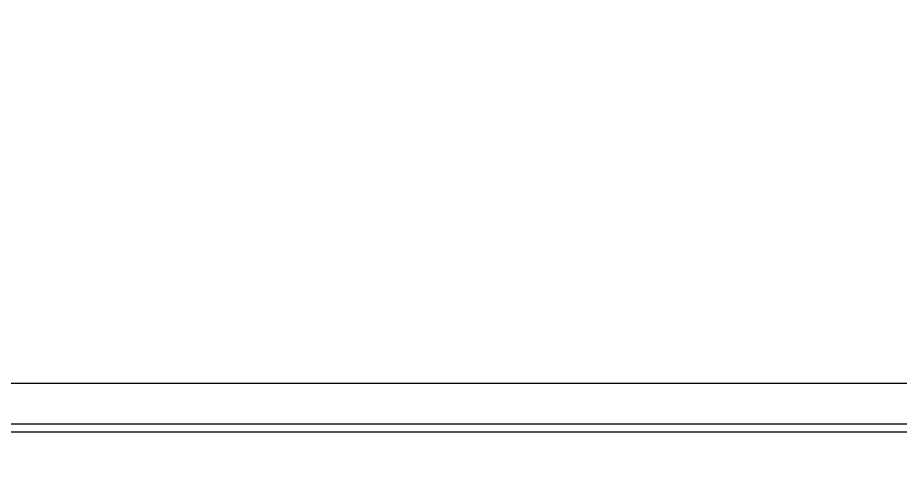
# Model space of a CAD drawing. Header units: inches. Extents: x 21 to 32698, y 13 to 3712.
# Drawn here: x 12105.3 to 12159.6, y 976.7 to 1004.6 of the extents above; entities that cross this region are included whole.
import ezdxf

# ---------------------------------------------------------------- set-up
doc = ezdxf.new("R2010")
doc.units = ezdxf.units.IN
doc.header["$MEASUREMENT"] = 0
doc.set_wipeout_variables(frame=1)
doc.linetypes.add('DOT', pattern=[6.35, 0, -6.35])
for name, color, linetype, lineweight in [('Z_MİM_-KM-BEAM-RAY', 8, 'DOT', 25), ('Z_MİM_-KM-GLAZ', 8, 'Continuous', 25), ('Z_MİM_-KM-WALL', 8, 'Continuous', 25), ('Z_MİM_-KM-WALL-PL', 8, 'Continuous', 25), ('Z_MİM_-KM-WALL-PLASTER', 8, 'Continuous', 25), ('Z_MİM_ALUMINIUM', 8, 'Continuous', 25)]:
    doc.layers.add(name, color=color, linetype=linetype, lineweight=lineweight)

# ---------------------------------------------------------------- blocks, each defined once
blk = doc.blocks.new('-KM_Kiriş İzi-1K')
at = {"layer": 'Z_MİM_-KM-BEAM-RAY'}
blk.add_line((2749.999, 0), (3475.001, 0), dxfattribs=at)
blk = doc.blocks.new('-KM-AL1 150_900')
blk.add_wipeout([(151.488, -34.02), (151.726, -15.48), (149.45, -15.45), (149.45, 7.15), (9.45, 7.15), (9.45, -15.45), (7.398, -15.45), (7.567, -34.061)])
at = {"layer": 'Z_MİM_ALUMINIUM', "elevation": 0.002}
blk.add_lwpolyline([(15.193, -18.45), (143.83, -18.45)], dxfattribs=at)

msp = doc.modelspace()

# ---------------------------------------------------------------- linework, layer by layer
at = {"layer": 'Z_MİM_-KM-WALL'}
msp.add_lwpolyline([(12806.758, 1002.083), (12081.713, 1002.083)], dxfattribs=at)

# ---------------------------------------------------------------- block references
at = {"layer": 'Z_MİM_-KM-BEAM-RAY'}
msp.add_blockref('-KM_Kiriş İzi-1K', (9331.714, 982.083), dxfattribs=at)

# ---------------------------------------------------------------- next in the draw order: block references
at = {"layer": 'Z_MİM_-KM-GLAZ'}
msp.add_blockref('-KM-AL1 150_900', (12072.263, 997.533), dxfattribs=at)

# ---------------------------------------------------------------- next in the draw order: linework, layer by layer
at = {"layer": 'Z_MİM_-KM-WALL-PL'}
msp.add_lwpolyline([(11341.714, 1162.159), (11341.714, 982.083), (12831.715, 982.083), (12831.715, 2582.084), (9041.715, 2582.084), (9041.715, 1637.083), (9331.714, 1637.083), (9331.714, 982.083), (10641.714, 982.083), (10641.714, 1161.832)], dxfattribs=at)
at = {"layer": 'Z_MİM_-KM-WALL-PLASTER'}
msp.add_lwpolyline([(11339.214, 1162.159), (11339.214, 979.583), (12834.215, 979.583), (12834.215, 2584.584), (9039.215, 2584.584), (9039.215, 1634.583), (9329.214, 1634.583), (9329.214, 979.583), (10644.214, 979.583), (10644.214, 1161.832)], dxfattribs=at)

doc.saveas('drawing.dxf')
